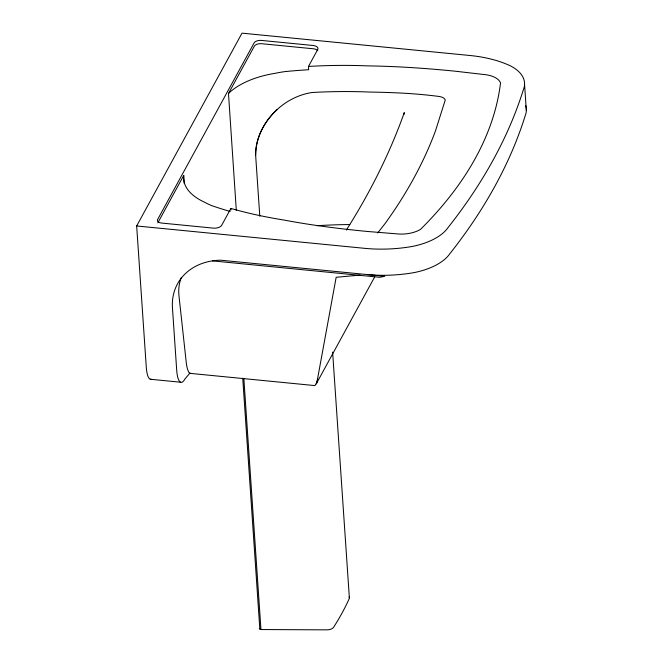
<?xml version="1.0" encoding="UTF-8"?>
<svg xmlns="http://www.w3.org/2000/svg" width="663" height="663" viewBox="0 0 663 663"><rect width="100%" height="100%" fill="white"/><g stroke="black" fill="none" stroke-linecap="round" stroke-linejoin="round"><path stroke-width="0.99" d="M259.797 216.237L255.653 155.482C255.678 124.478 281.982 96.972 312.19 92.488A310.964 159.228 -3.9 0 1 369.954 92.058A464.763 237.976 -3.9 0 1 405.739 93.317A277.872 142.28 -3.9 0 1 439.238 96.483A9.846 5.039 -3.9 0 1 445.271 99.947L435.392 131.15A1041.092 533.085 -3.9 0 1 385.261 223.298L377.686 232.995M255.653 155.482C255.263 137.838 264.529 121.155 277.291 109.42M360.233 275.087L336.166 277.291L318.207 375.341A30.738 4.293 -72.8 0 0 317.602 379.161L316.773 382.684L314.9 385.593L189.684 373.319A29.155 7.782 -84.4 0 1 186.237 362.396L178.985 295.814A62.488 47.396 24.4 0 1 181.272 277.598M403.933 114.566L404.297 112.561A1647.083 843.377 -3.9 0 1 346.335 230.086M316.773 382.684L317.602 379.161M136.661 225.975L242.012 33.15L470.133 55.518A92.547 47.388 -3.9 0 1 510.924 66.118A53.91 27.606 -3.9 0 1 523.405 89.604A1144.802 586.191 -3.9 0 1 447.981 227.649A53.91 27.606 -3.9 0 1 412.411 246.421A92.547 47.388 -3.9 0 1 364.783 248.343L136.661 225.975L146.291 367.294A24.664 6.58 -84.4 0 0 151.305 379.302M157.835 222.818L183.717 175.446A69.971 35.827 -3.9 0 0 204.469 202.157A79.005 40.451 -3.9 0 0 211.878 205.687A310.964 159.228 -3.9 0 0 230.119 211.447M236.301 210.237L228.486 93.5L254.368 46.128A5.876 3.008 -3.9 0 1 261.628 43.708L313.334 48.78A6.729 3.448 -3.9 0 1 317.792 50.695M308.461 66.441A310.964 159.228 -3.9 0 1 368.164 65.894A468.55 239.915 -3.9 0 1 407.67 67.369A652.707 334.218 -3.9 0 1 455.208 71.198L486.36 74.795A23.13 11.843 -3.9 0 1 500.532 82.933A667.732 341.909 -3.9 0 1 420.508 229.39A23.13 11.843 -3.9 0 1 399.35 234.056L367.634 231.486A652.707 334.218 -3.9 0 1 320.958 226.075A468.55 239.915 -3.9 0 1 283.946 220.041A310.964 159.228 -3.9 0 1 230.881 208.439L221.641 225.354A6.729 3.448 -3.9 0 1 213.329 228.13L161.615 223.058A5.876 3.008 -3.9 0 1 157.612 219.528L254.144 42.846A5.876 3.008 -3.9 0 1 261.404 40.418L313.11 45.49A6.729 3.448 -3.9 0 1 317.701 49.534L308.461 66.441L308.685 69.731A310.964 159.228 -3.9 0 0 285.148 71.579A79.005 40.451 -3.9 0 0 274.838 73.369A69.971 35.827 -3.9 0 0 228.486 93.5M316.201 383.976L374.645 277.001M259.879 628.764A1.268 0.646 -3.9 0 0 260.965 629.543L326.9 629.85A6.307 3.232 -3.9 0 0 333.522 627.347A572.111 292.947 -3.9 0 0 349.202 598.656A6.307 3.232 -3.9 0 0 349.07 596.94M212.483 260.874L379.791 277.283L384.813 276.297L220.564 260.186A61.966 50.587 28.7 0 0 172.446 307.773L176.706 370.277A24.664 6.58 -84.4 0 0 184.977 378.913A836.366 223.191 -84.4 0 0 190.008 372.921M150.277 379.244L180.692 382.228M183.717 175.446L184.281 183.659M524.557 84.408L526.339 110.572M332.619 352.128L349.36 597.777M243.86 378.722L260.965 629.543M242.733 378.183L259.83 628.996M230.881 208.439L230.989 210.088M317.362 225.685A310.964 159.228 -3.9 0 1 349.774 224.55M366.564 274.507A92.547 47.388 -3.9 0 0 414.193 272.584A53.91 27.606 -3.9 0 0 449.771 253.813A1144.802 586.191 -3.9 0 0 525.195 115.768A53.91 27.606 -3.9 0 0 525.61 105.45"/></g></svg>
